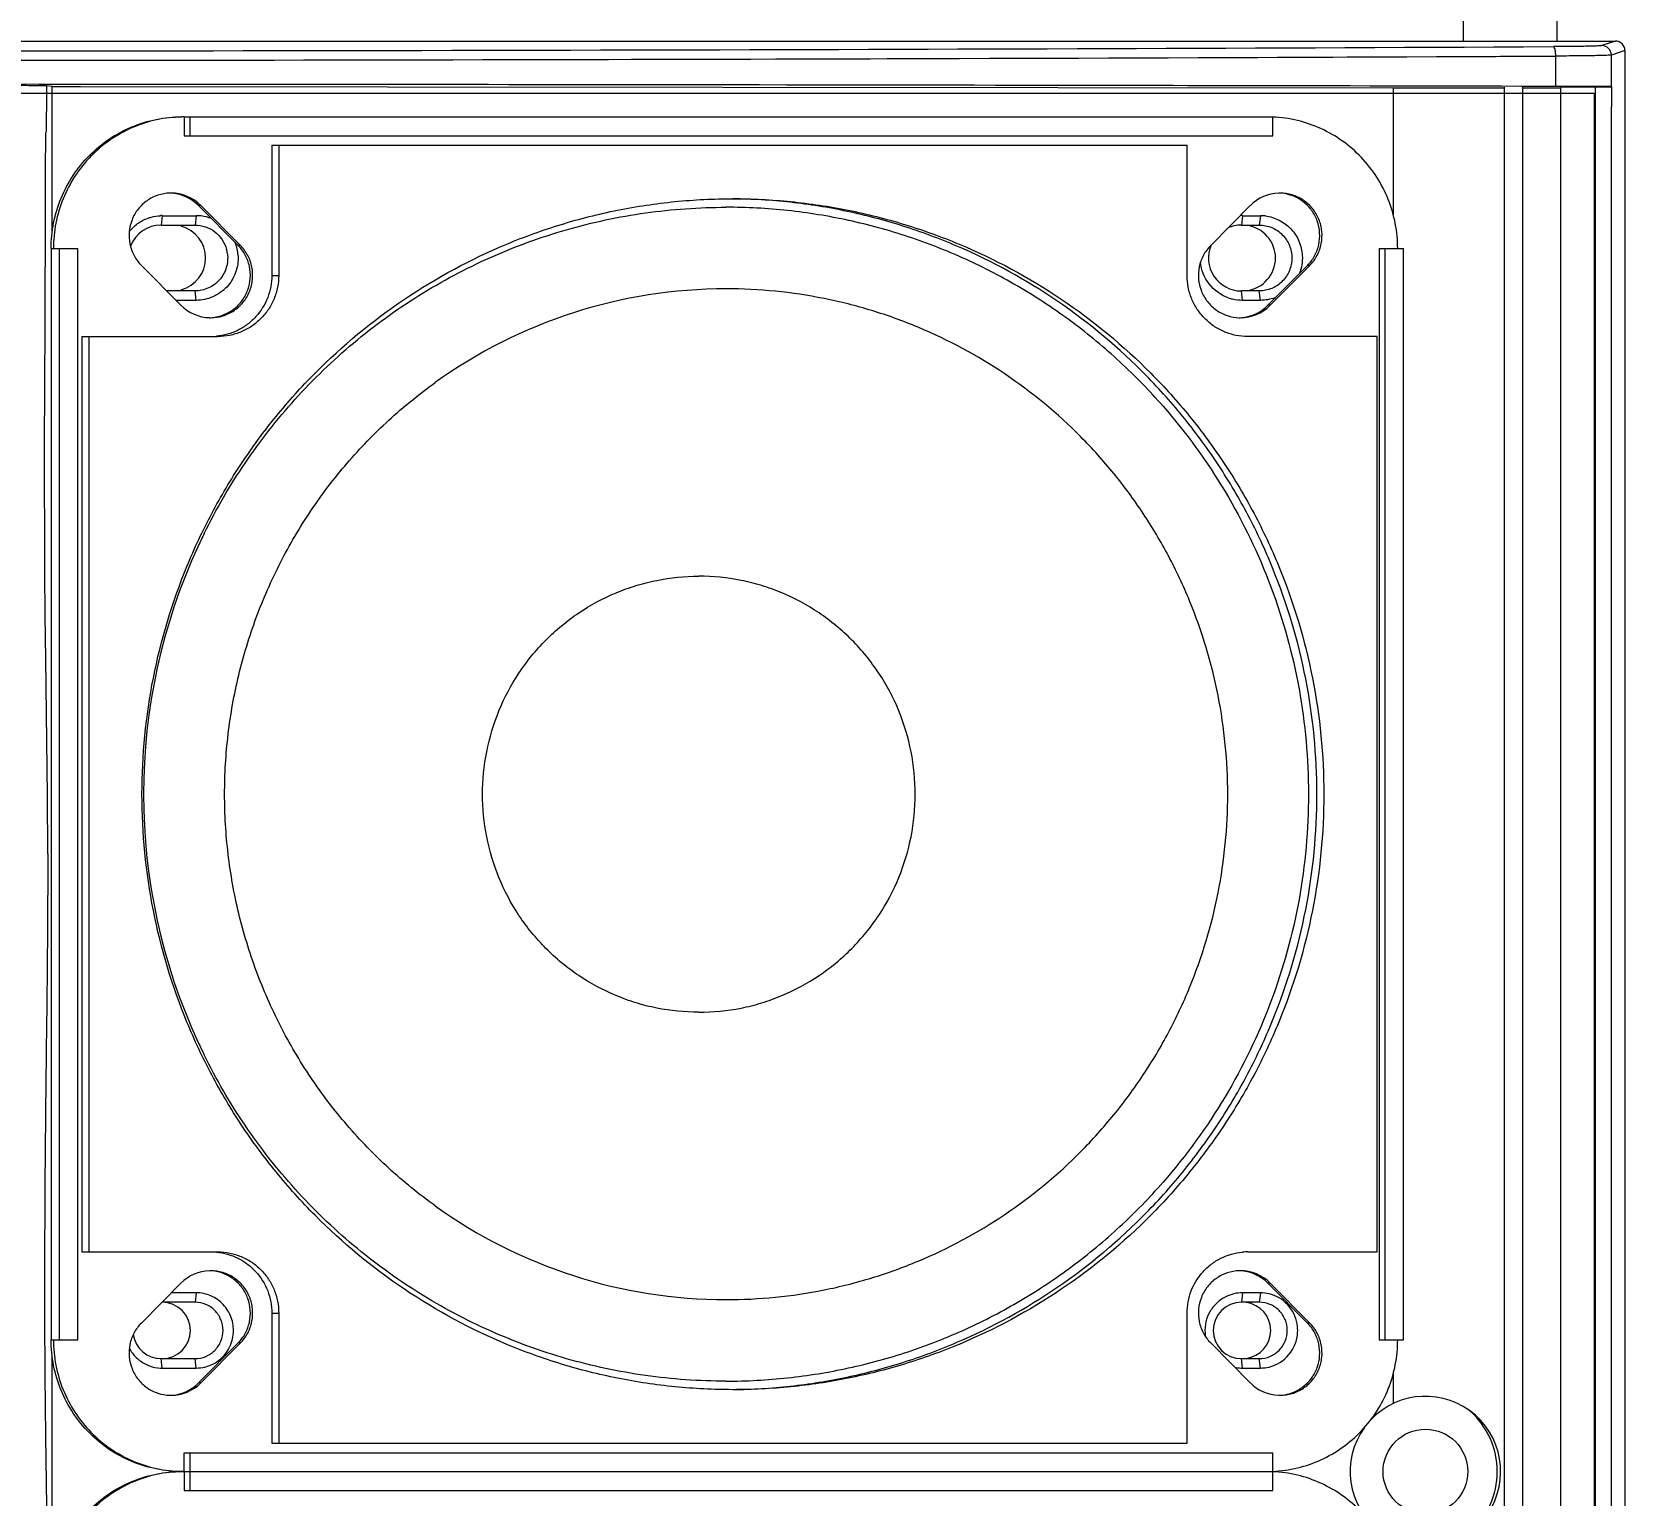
# Model space of a CAD drawing. Header units: millimetres. Extents: x 0 to 1188, y 0 to 840.
# Drawn here: x 381.3 to 466.2, y 675.2 to 753 of the extents above; entities that cross this region are included whole.
import ezdxf

# ---------------------------------------------------------------- set-up
doc = ezdxf.new("R2010")
doc.units = ezdxf.units.MM
doc.layers.get('0').update_dxf_attribs({"lineweight": 13})
doc.layers.add('标注', color=251, linetype='Continuous', lineweight=9)
doc.styles.get("Standard").update_dxf_attribs({"font": 'arial.ttf'})
doc.dimstyles.new('STANDARD 4', dxfattribs={"dimscale": 4, "dimtxt": 2.5, "dimasz": 1.5, "dimexe": 0.5, "dimexo": 0.5, "dimgap": 0.5, "dimtad": 1, "dimtoh": 1, "dimdec": 1, "dimzin": 12, "dimdsep": 46, "dimtxsty": 'Standard', "dimcen": 0, "dimclrd": 256, "dimclre": 256, "dimclrt": 256, "dimadec": 0, "dimazin": 0, "dimtp": 0.01, "dimtm": 0.01, "dimtfac": 1, "dimtdec": 1, "dimtofl": 0, "dimtmove": 0, "dimatfit": 3, "dimfxl": 1, "dimtolj": 1, "dimtzin": 4, "dimlwd": -1, "dimlwe": -1, "dimarcsym": 0})

# ---------------------------------------------------------------- blocks, each defined once
blk = doc.blocks.new('*D10')
at = {"layer": 'Defpoints', "color": 0, "transparency": 16777216}
for p in [(462.397, 762.99), (489.359, 762.99), (466.003, 445.991)]:
    blk.add_point(p, dxfattribs=at)
at = {"layer": '标注', "transparency": 16777216}
for p, q in [((464.397, 762.99), (491.359, 762.99)), ((489.359, 451.991), (489.359, 756.99)), ((468.003, 445.991), (491.359, 445.991))]:
    blk.add_line(p, q, dxfattribs=at)
for points in [[(488.359, 756.99), (490.359, 756.99), (489.359, 762.99)], [(488.359, 451.991), (490.359, 451.991), (489.359, 445.991)]]:
    blk.add_solid(points, dxfattribs=at)
at = {"layer": '标注', "transparency": 16777216, "insert": (482.25, 604.491), "char_height": 10, "attachment_point": 5, "rotation": 90}
blk.add_mtext('\\A1;317', dxfattribs=at)
blk = doc.blocks.new('*D12')
at = {"layer": 'Defpoints', "color": 0, "transparency": 16777216}
for p in [(466.003, 774.161), (255.79, 752.021), (466.003, 752.021)]:
    blk.add_point(p, dxfattribs=at)
at = {"layer": '标注', "transparency": 16777216}
for p, q in [((255.79, 754.021), (255.79, 776.161)), ((466.003, 754.021), (466.003, 776.161)), ((261.79, 774.161), (460.003, 774.161))]:
    blk.add_line(p, q, dxfattribs=at)
for points in [[(261.79, 775.161), (261.79, 773.161), (255.79, 774.161)], [(460.003, 775.161), (460.003, 773.161), (466.003, 774.161)]]:
    blk.add_solid(points, dxfattribs=at)
at = {"layer": '标注', "transparency": 16777216, "insert": (360.897, 781.267), "char_height": 10, "attachment_point": 5}
blk.add_mtext('\\A1;210', dxfattribs=at)

msp = doc.modelspace()

# ---------------------------------------------------------------- hatches: boundary and pattern name
at = {"layer": '标注'}
h = msp.add_hatch(dxfattribs=at)
h.set_pattern_fill('HONEY', color=256, scale=2)
h.set_pattern_definition([(0, (746.0086, -81.2757), (9.525, 5.49926), [6.35, -12.7]), (120, (746.0086, -81.2757), (-9.525, 5.49926), [6.35, -12.7]), (60, (746.0086, -81.2757), (2e-08, 10.998523), [-12.7, 6.35])])
edge = h.paths.add_edge_path()
edge.add_spline(control_points=[(464.375, 589.399), (452.446, 604.103), (423.667, 631.724), (349.112, 640.447), (299.168, 693.732), (279.589, 735.326), (273.557, 749.741)], knot_values=[29.485286, 29.485286, 29.485286, 29.485286, 84.993062, 150.670041, 241.548536, 288.497234, 288.497234, 288.497234, 288.497234], degree=3, periodic=0)
edge.add_line((273.557, 749.741), (257.419, 749.741))
edge.add_line((257.419, 749.741), (257.419, 459.241))
edge.add_line((257.419, 459.241), (333.507, 459.241))
edge.add_line((333.507, 459.241), (340.536, 471.239))
edge.add_line((340.536, 471.239), (351.319, 471.239))
edge.add_line((351.319, 471.239), (357.319, 460.847))
edge.add_line((357.319, 460.847), (364.474, 460.847))
edge.add_line((364.474, 460.847), (370.474, 471.239))
edge.add_line((370.474, 471.239), (381.257, 471.239))
edge.add_line((381.257, 471.239), (388.286, 459.241))
edge.add_line((388.286, 459.241), (464.375, 459.241))
edge.add_line((464.375, 459.241), (464.375, 589.399))

# ---------------------------------------------------------------- linework, layer by layer
for p, q in [((457.397, 762.99), (457.397, 752.521)), ((462.397, 752.521), (462.397, 762.99)), ((256.291, 752.521), (465.503, 752.521)), ((256.291, 752.521), (465.503, 752.521)), ((272.403, 752.521), (465.503, 752.521)), ((465.503, 752.521), (464.78, 752.28)), ((465.503, 752.521), (464.78, 752.28)), ((465.503, 752.521), (464.78, 752.28)), ((462.33, 750.109), (462.33, 751.724)), ((462.33, 750.109), (462.33, 751.724)), ((462.33, 750.109), (462.33, 751.724)), ((466.003, 752.021), (465.28, 751.78)), ((466.003, 752.021), (465.28, 751.78)), ((466.003, 752.021), (465.28, 751.78)), ((465.28, 750.077), (465.28, 751.78)), ((465.28, 750.102), (465.28, 751.78)), ((465.28, 750.077), (465.28, 751.78)), ((466.003, 752.021), (466.003, 456.961)), ((466.003, 752.021), (466.003, 456.961)), ((466.003, 752.021), (466.003, 587.37)), ((464.374, 749.741), (257.419, 749.741)), ((382.397, 750.114), (382.097, 750.15)), ((382.397, 750.114), (382.097, 750.15)), ((382.397, 750.114), (383.897, 750.112)), ((382.397, 742.408), (382.397, 750.114)), ((382.397, 750.114), (453.685, 750.037)), ((453.685, 750.037), (453.685, 743.302)), ((453.685, 750.037), (459.575, 750.037)), ((459.575, 750.064), (459.575, 595.115)), ((460.575, 593.958), (460.575, 750.064)), ((462.575, 750.02), (460.575, 750.02)), ((464.44, 750.078), (462.575, 750.061)), ((462.575, 750.061), (462.575, 591.59)), ((464.44, 458.905), (464.44, 750.104)), ((464.44, 458.905), (464.44, 750.078)), ((464.44, 589.318), (464.44, 750.078)), ((465.28, 750.077), (465.293, 750.075)), ((465.28, 750.077), (465.293, 750.075)), ((465.293, 750.102), (465.293, 749.22)), ((465.293, 750.075), (465.293, 749.22)), ((465.293, 750.075), (465.293, 749.22)), ((465.293, 749.22), (465.293, 749.02)), ((465.293, 749.22), (465.293, 749.02)), ((465.293, 749.22), (465.293, 749.02)), ((465.293, 459.762), (465.293, 749.02)), ((465.293, 459.762), (465.293, 749.02)), ((465.293, 588.26), (465.293, 749.02)), ((389.406, 748.491), (389.406, 747.491)), ((389.406, 748.491), (447.279, 748.491)), ((389.711, 748.491), (389.711, 747.491)), ((447.279, 747.491), (447.279, 748.491)), ((382.043, 745.494), (382.064, 747.658)), ((389.406, 747.491), (447.279, 747.491)), ((394.069, 746.991), (394.069, 740.068)), ((394.069, 746.991), (442.726, 746.991)), ((394.434, 746.991), (394.434, 740.068)), ((442.726, 740.068), (442.726, 746.991)), ((392.276, 741.659), (390.17, 743.781)), ((390.292, 743.781), (390.17, 743.781)), ((392.398, 741.659), (390.292, 743.781)), ((446.088, 743.781), (443.983, 741.659)), ((388.247, 743.241), (388.186, 742.741)), ((388.247, 743.241), (390.047, 743.241)), ((390.047, 743.241), (389.986, 742.741)), ((445.675, 743.241), (445.614, 742.741)), ((445.675, 743.241), (446.622, 743.241)), ((446.622, 743.241), (446.561, 742.741)), ((388.186, 742.741), (389.986, 742.741)), ((445.614, 742.741), (446.561, 742.741)), ((382.337, 741.491), (382.337, 683.491)), ((382.337, 741.491), (383.756, 741.491)), ((382.763, 741.491), (382.763, 683.491)), ((383.756, 683.491), (383.756, 741.491)), ((392.398, 741.659), (392.276, 741.659)), ((452.929, 741.491), (452.929, 683.491)), ((452.929, 741.491), (454.226, 741.491)), ((453.234, 741.491), (453.234, 683.491)), ((454.226, 683.491), (454.226, 741.491)), ((387.134, 740.599), (389.239, 738.477)), ((447.019, 738.477), (449.124, 740.599)), ((447.141, 738.477), (449.246, 740.599)), ((449.246, 740.599), (449.124, 740.599)), ((394.069, 740.068), (394.434, 740.068)), ((389.986, 739.241), (388.481, 739.241)), ((390.047, 738.741), (388.978, 738.741)), ((390.047, 738.741), (389.986, 739.241)), ((445.675, 738.741), (445.614, 739.241)), ((446.561, 739.241), (445.614, 739.241)), ((446.622, 738.741), (445.675, 738.741)), ((446.622, 738.741), (446.561, 739.241)), ((447.141, 738.477), (447.019, 738.477)), ((381.993, 730.99), (382.015, 737.466)), ((383.972, 736.818), (383.972, 688.164)), ((383.972, 736.818), (391.208, 736.818)), ((384.337, 736.818), (384.337, 688.164)), ((452.823, 736.818), (445.952, 736.818)), ((452.823, 688.164), (452.823, 736.818)), ((382.141, 712.416), (382.051, 719.663)), ((382.166, 709.322), (382.141, 712.416)), ((383.972, 688.164), (391.208, 688.164)), ((445.952, 688.164), (452.823, 688.164)), ((389.239, 686.505), (387.134, 684.384)), ((447.141, 686.505), (447.019, 686.505)), ((449.124, 684.384), (447.019, 686.505)), ((449.246, 684.384), (447.141, 686.505)), ((389.986, 685.491), (388.247, 685.491)), ((390.047, 685.991), (388.729, 685.991)), ((390.047, 685.991), (389.986, 685.491)), ((445.675, 685.991), (445.614, 685.491)), ((446.561, 685.491), (445.614, 685.491)), ((446.622, 685.991), (445.675, 685.991)), ((446.622, 685.991), (446.561, 685.491)), ((394.069, 684.914), (394.069, 677.991)), ((394.069, 684.914), (394.434, 684.914)), ((394.434, 684.914), (394.434, 677.991)), ((442.726, 677.991), (442.726, 684.914)), ((449.246, 684.384), (449.124, 684.384)), ((382.337, 683.491), (383.756, 683.491)), ((452.929, 683.491), (454.226, 683.491)), ((390.17, 681.202), (392.276, 683.323)), ((390.292, 681.202), (392.398, 683.323)), ((392.398, 683.323), (392.276, 683.323)), ((443.983, 683.323), (446.088, 681.202)), ((382.397, 638.087), (382.397, 682.575)), ((388.247, 681.991), (388.186, 682.491)), ((388.186, 682.491), (389.986, 682.491)), ((388.247, 681.991), (390.047, 681.991)), ((390.047, 681.991), (389.986, 682.491)), ((445.614, 682.491), (446.561, 682.491)), ((445.675, 681.991), (445.614, 682.491)), ((445.675, 681.991), (446.622, 681.991)), ((446.622, 681.991), (446.561, 682.491)), ((390.292, 681.202), (390.17, 681.202)), ((453.685, 681.68), (453.685, 680.107)), ((382.12, 673.362), (382.054, 678.389)), ((394.069, 677.991), (442.726, 677.991)), ((389.406, 676.491), (389.406, 677.491)), ((389.406, 677.491), (447.279, 677.491)), ((389.711, 677.491), (389.711, 676.491)), ((447.279, 676.491), (447.279, 677.491)), ((389.406, 676.491), (447.279, 676.491)), ((389.406, 676.491), (389.406, 675.491)), ((389.406, 676.491), (447.279, 676.491)), ((389.711, 676.491), (389.711, 675.491)), ((447.279, 675.491), (447.279, 676.491)), ((389.406, 675.491), (447.279, 675.491))]:
    msp.add_line(p, q)
for points in [[(382.015, 737.466), (382.032, 743.557), (382.043, 745.494)], [(382.051, 719.663), (382.026, 721.995), (382.007, 724.294), (381.996, 726.561), (381.991, 728.792), (381.993, 730.99)], [(382.054, 678.389), (382.018, 681.573), (381.998, 684.744), (381.995, 687.859), (382.012, 690.841), (382.025, 692.234)]]:
    msp.add_lwpolyline(points)
msp.add_circle((455.397, 676.491), 2.25)
for centre, radius, start, end in [((464.78, 751.78), 0.5, 0.01051, 89.91964), ((464.78, 751.78), 0.5, 0.01051, 89.91964), ((464.78, 751.78), 0.5, 0.01051, 89.91964), ((360.897, 22650.955), 21899.466, 269.7346189, 270.2653811), ((360.897, 22650.955), 21899.466, 269.7346189, 270.2653811), ((360.897, 22595.122), 21843.133, 269.7342769, 270.2657231), ((360.897, 22595.122), 21843.133, 269.7342769, 270.2657231), ((360.897, 22650.955), 21899.466, 269.7693944, 270.2653811), ((1589.584, 737.35), 1207.555, 179.392628, 179.509596), ((389.406, 741.629), 6.862, 90.00026, 91.0171), ((388.713, 742.233), 2.207, 89.99825, 91.58191), ((388.712, 742.215), 2.225, 44.73216, 89.96392), ((388.589, 742.214), 2.226, 44.73957, 84.94625), ((447.669, 742.215), 2.225, 91.61122, 135.26531), ((447.667, 742.233), 2.207, 90.00272, 91.58618), ((388.209, 741.375), 1.867, 88.84208, 91.59196), ((390.046, 741.033), 2.208, 83.09277, 89.98141), ((390.043, 741.006), 2.236, 68.43906, 83.10022), ((445.637, 741.375), 1.867, 88.84208, 91.59196), ((446.621, 741.033), 2.208, 83.09277, 89.98141), ((388.186, 740.991), 1.75, 90, 159.07487), ((445.614, 740.991), 1.75, 90, 113.97888), ((389.949, 740.989), 1.773, 7.46876, 14.86799), ((390.003, 740.989), 2.277, 3.38495, 21.33129), ((445.614, 740.991), 1.75, 156.66423, 270), ((418.233, 712.827), 26.527, 90.02016, 125.69453), ((445.688, 740.994), 2.257, 249.77647, 256.31099), ((446.629, 740.943), 2.2, 290.11141, 291.61642), ((390.82, 740.044), 2.225, 224.73469, 268.38878), ((445.56, 740.043), 2.225, 270.03608, 315.26784), ((445.438, 740.044), 2.226, 275.05375, 315.26043), ((390.819, 740.025), 2.207, 268.41382, 269.99728), ((445.562, 740.025), 2.207, 268.41809, 270.00175), ((418.543, 712.535), 31.284, 153.79186, 155.14698), ((418.659, 712.491), 31.408, 155.16434, 204.83566), ((418.543, 712.448), 31.284, 204.85302, 206.20814), ((418.233, 712.155), 26.527, 234.30547, 269.97984), ((445.952, 684.97), 3.194, 90.00768, 95.12026), ((390.82, 684.939), 2.225, 91.61122, 135.26531), ((390.819, 684.957), 2.207, 90.00272, 91.58618), ((445.562, 684.957), 2.207, 89.99825, 91.58191), ((445.56, 684.939), 2.225, 44.73216, 89.96392), ((445.438, 684.938), 2.226, 44.73957, 84.94625), ((445.614, 683.991), 1.5, 90, 270), ((446.62, 684.009), 1.982, 76.46616, 89.94278), ((446.583, 683.991), 2.024, 356.68567, 9.88222), ((388.186, 683.991), 1.5, 188.38734, 270), ((445.688, 683.991), 2.013, 183.56486, 189.17678), ((390.042, 683.976), 1.986, 283.59389, 330.27321), ((388.216, 683.656), 1.665, 268.07638, 271.08287), ((390.045, 683.973), 1.982, 270.05728, 283.53239), ((445.644, 683.656), 1.665, 268.07638, 271.08287), ((446.62, 683.973), 1.982, 270.05728, 283.53239), ((388.712, 682.768), 2.225, 270.03608, 315.26784), ((388.589, 682.768), 2.226, 275.05375, 315.26043), ((447.669, 682.768), 2.225, 224.73469, 268.38878), ((388.713, 682.749), 2.207, 268.41809, 270.00175), ((447.667, 682.75), 2.207, 268.41382, 269.99728), ((455.397, 676.491), 4, 144.03264, 136.54623), ((454.91, 676.488), 4.308, 359.96372, 48.60736), ((389.406, 683.354), 6.862, 268.9829, 269.99974), ((389.406, 669.629), 6.862, 90.00026, 91.0171), ((454.91, 676.494), 4.308, 311.38492, 359.88186)]:
    msp.add_arc(centre, radius, start, end)
for centre, major_axis, ratio, start_param, end_param in [((465.502, 752.02), (0.475, 0.158), 0.998478, -0.32105, 1.248833), ((465.502, 752.02), (0.475, 0.158), 0.998478, -0.32105, 1.248833), ((465.502, 752.02), (0.475, 0.158), 0.998478, -0.32105, 1.248833), ((360.897, 746.836), (388.5, 0), 0.008727, 1.298735, 1.842858), ((360.897, 746.836), (388.5, 0), 0.008727, 7.589832, 8.118132), ((360.897, 746.836), (388.5, 0), 0.008727, 1.306646, 1.797987), ((461.285, 750.075), (4, 0), 0.008727, 0.05236, 1.306646), ((461.285, 750.075), (4, 0), 0.008727, 0.05236, 1.306646), ((464.794, 750.075), (0.5, 0), 0.008727, 0.05236, 2.356194), ((464.794, 750.075), (0.5, 0), 0.008727, 0.05236, 2.356194), ((388.787, 740.991), (1.763, 0), 0.992546, -1.304831, 1.304831), ((445.662, 740.991), (1.763, 0), 0.992546, 4.847543, 7.718827), ((388.234, 683.991), (-1.511, 0), 0.992546, 7.853982, 10.995574), ((445.662, 683.991), (-1.511, 0), 0.992546, 7.990705, 10.858851)]:
    msp.add_ellipse(centre, major_axis=major_axis, ratio=ratio, start_param=start_param, end_param=end_param)
for points, knots in [([(464.78, 752.28), (464.758, 752.272), (464.68, 752.27), (464.527, 752.258), (464.293, 752.252), (463.985, 752.244), (463.612, 752.237), (463.009, 752.229), (462.532, 752.226), (462.199, 752.224)], [0, 0, 0, 0, 0.027978, 0.088319, 0.179675, 0.299762, 0.445615, 0.613697, 1, 1, 1, 1]), ([(464.78, 752.28), (464.758, 752.272), (464.68, 752.27), (464.527, 752.258), (464.293, 752.252), (463.985, 752.244), (463.612, 752.237), (463.009, 752.229), (462.532, 752.226), (462.199, 752.224)], [0, 0, 0, 0, 0.027978, 0.088319, 0.179675, 0.299762, 0.445615, 0.613697, 1, 1, 1, 1]), ([(464.78, 752.28), (464.758, 752.272), (464.68, 752.27), (464.527, 752.258), (464.293, 752.252), (463.985, 752.244), (463.612, 752.237), (463.009, 752.229), (462.532, 752.226), (462.199, 752.224)], [0, 0, 0, 0, 0.027978, 0.088319, 0.179675, 0.299762, 0.445615, 0.613697, 1, 1, 1, 1]), ([(462.33, 751.724), (462.329, 751.842), (462.314, 752.003), (462.265, 752.168), (462.22, 752.223), (462.199, 752.224)], [0, 0, 0, 0, 0.661432, 0.880208, 1, 1, 1, 1]), ([(462.33, 751.724), (462.329, 751.842), (462.314, 752.003), (462.265, 752.168), (462.22, 752.223), (462.199, 752.224)], [0, 0, 0, 0, 0.661432, 0.880208, 1, 1, 1, 1]), ([(462.33, 751.724), (462.329, 751.842), (462.314, 752.003), (462.265, 752.168), (462.22, 752.223), (462.199, 752.224)], [0, 0, 0, 0, 0.661432, 0.880208, 1, 1, 1, 1]), ([(465.28, 751.78), (465.253, 751.772), (465.165, 751.77), (464.99, 751.758), (464.722, 751.752), (464.371, 751.744), (463.944, 751.737), (463.255, 751.729), (462.71, 751.726), (462.33, 751.724)], [0, 0, 0, 0, 0.027921, 0.088251, 0.179605, 0.299697, 0.445562, 0.61366, 1, 1, 1, 1]), ([(465.28, 751.78), (465.253, 751.772), (465.165, 751.77), (464.99, 751.758), (464.722, 751.752), (464.371, 751.744), (463.944, 751.737), (463.255, 751.729), (462.71, 751.726), (462.33, 751.724)], [0, 0, 0, 0, 0.027921, 0.088251, 0.179605, 0.299697, 0.445562, 0.61366, 1, 1, 1, 1]), ([(465.28, 751.78), (465.253, 751.772), (465.165, 751.77), (464.99, 751.758), (464.722, 751.752), (464.371, 751.744), (463.944, 751.737), (463.255, 751.729), (462.71, 751.726), (462.33, 751.724)], [0, 0, 0, 0, 0.027921, 0.088251, 0.179605, 0.299697, 0.445562, 0.61366, 1, 1, 1, 1]), ([(273.557, 749.741), (279.588, 735.326), (299.168, 693.732), (349.112, 640.447), (423.667, 631.724), (452.446, 604.103), (464.375, 589.399)], [29.485286, 29.485286, 29.485286, 29.485286, 76.433984, 167.312479, 232.989458, 288.497234, 288.497234, 288.497234, 288.497234]), ([(379.081, 750.175), (379.45, 750.175), (380.136, 750.174), (380.948, 750.17), (381.488, 750.165), (381.776, 750.161), (381.969, 750.156), (382.066, 750.154), (382.097, 750.15)], [0, 0, 0, 0, 0.366688, 0.682678, 0.807531, 0.904146, 0.96908, 1, 1, 1, 1]), ([(379.081, 750.175), (379.45, 750.175), (380.136, 750.174), (380.948, 750.17), (381.488, 750.165), (381.776, 750.161), (381.969, 750.156), (382.066, 750.154), (382.097, 750.15)], [0, 0, 0, 0, 0.366688, 0.682678, 0.807531, 0.904146, 0.96908, 1, 1, 1, 1]), ([(382.337, 741.491), (382.337, 741.949), (382.426, 742.866), (382.824, 744.186), (383.47, 745.404), (384.339, 746.472), (385.399, 747.348), (386.608, 748), (387.919, 748.401), (388.83, 748.491), (389.284, 748.491)], [0, 0, 0, 0, 0.125458, 0.250847, 0.376107, 0.501198, 0.626108, 0.750848, 0.875459, 1, 1, 1, 1]), ([(389.284, 748.49), (388.836, 748.482), (387.936, 748.378), (386.645, 747.963), (385.458, 747.304), (384.419, 746.428), (383.567, 745.365), (382.935, 744.158), (382.546, 742.85), (382.458, 741.943), (382.458, 741.491)], [0, 0, 0, 0, 0.124556, 0.249163, 0.373907, 0.498817, 0.623909, 0.749165, 0.874549, 1, 1, 1, 1]), ([(453.922, 741.491), (453.922, 741.936), (453.837, 742.827), (453.461, 744.114), (452.85, 745.306), (452.025, 746.36), (451.016, 747.237), (449.861, 747.905), (448.601, 748.341), (447.72, 748.465), (447.278, 748.484)], [0, 0, 0, 0, 0.12544, 0.250818, 0.37607, 0.501163, 0.626077, 0.750826, 0.87543, 1, 1, 1, 1]), ([(388.652, 744.439), (388.436, 744.433), (388.003, 744.357), (387.416, 744.06), (386.937, 743.606), (386.609, 743.034), (386.457, 742.39), (386.495, 741.729), (386.719, 741.108), (386.981, 740.753), (387.134, 740.599)], [0, 0, 0, 0, 0.124453, 0.249065, 0.37393, 0.499055, 0.624364, 0.749724, 0.874965, 1, 1, 1, 1]), ([(418.58, 680.842), (417.553, 680.842), (415.496, 680.944), (412.442, 681.4), (409.446, 682.157), (405.572, 683.553), (401.012, 686.008), (397.019, 689.312), (394.258, 692.382), (392.418, 694.881), (390.831, 697.549), (389.072, 701.296), (387.571, 706.279), (386.965, 712.491), (387.571, 718.703), (389.072, 723.686), (390.831, 727.433), (392.418, 730.102), (394.258, 732.601), (397.019, 735.67), (401.012, 738.974), (405.572, 741.429), (409.446, 742.826), (412.442, 743.582), (415.496, 744.038), (417.553, 744.14), (418.58, 744.14)], [0, 0, 0, 0, 0.031147, 0.062311, 0.093475, 0.124653, 0.186985, 0.249402, 0.280683, 0.311985, 0.343309, 0.374652, 0.437309, 0.5, 0.562691, 0.625348, 0.656691, 0.688015, 0.719317, 0.750598, 0.813015, 0.875347, 0.906525, 0.937689, 0.968853, 1, 1, 1, 1]), ([(418.58, 744.14), (419.608, 744.14), (421.664, 744.038), (424.719, 743.582), (427.714, 742.826), (431.588, 741.429), (436.149, 738.974), (440.141, 735.67), (442.902, 732.601), (444.742, 730.102), (446.329, 727.433), (448.088, 723.686), (449.589, 718.703), (450.195, 712.491), (449.589, 706.279), (448.088, 701.296), (446.329, 697.549), (444.742, 694.881), (442.902, 692.382), (440.141, 689.312), (436.149, 686.008), (431.588, 683.553), (427.714, 682.157), (424.719, 681.4), (421.664, 680.944), (419.608, 680.842), (418.58, 680.842)], [0, 0, 0, 0, 0.031147, 0.062311, 0.093475, 0.124653, 0.186985, 0.249402, 0.280683, 0.311985, 0.343309, 0.374652, 0.437309, 0.5, 0.562691, 0.625348, 0.656691, 0.688015, 0.719317, 0.750598, 0.813015, 0.875347, 0.906525, 0.937689, 0.968853, 1, 1, 1, 1]), ([(418.58, 680.844), (419.6, 680.856), (421.64, 680.98), (424.667, 681.466), (427.633, 682.246), (431.466, 683.667), (435.972, 686.14), (439.914, 689.445), (442.638, 692.507), (444.452, 694.996), (446.017, 697.651), (447.751, 701.376), (449.229, 706.325), (449.827, 712.491), (449.229, 718.657), (447.751, 723.606), (446.017, 727.331), (444.452, 729.986), (442.638, 732.475), (439.914, 735.537), (435.972, 738.842), (431.466, 741.315), (427.633, 742.737), (424.667, 743.517), (421.64, 744.002), (419.6, 744.126), (418.58, 744.138)], [0, 0, 0, 0, 0.031151, 0.062312, 0.093475, 0.124654, 0.186988, 0.249406, 0.280687, 0.311989, 0.343313, 0.374655, 0.43731, 0.5, 0.56269, 0.625345, 0.656687, 0.688011, 0.719313, 0.750594, 0.813012, 0.875346, 0.906525, 0.937688, 0.968849, 1, 1, 1, 1]), ([(449.246, 740.599), (449.401, 740.754), (449.6, 741.025), (449.778, 741.429), (449.895, 741.855), (449.922, 742.413), (449.787, 742.955), (449.59, 743.35), (449.337, 743.712), (448.926, 744.087), (448.326, 744.374), (447.886, 744.44), (447.667, 744.44)], [0, 0, 0, 0, 0.12496, 0.187695, 0.250461, 0.375744, 0.50097, 0.563686, 0.626343, 0.751113, 0.875632, 1, 1, 1, 1]), ([(449.124, 740.599), (449.273, 740.749), (449.53, 741.094), (449.755, 741.696), (449.804, 742.339), (449.672, 742.969), (449.371, 743.538), (448.923, 743.999), (448.366, 744.315), (447.949, 744.413), (447.74, 744.431)], [0, 0, 0, 0, 0.125016, 0.250237, 0.375579, 0.500883, 0.62602, 0.750908, 0.875543, 1, 1, 1, 1]), ([(386.486, 742.392), (386.614, 742.554), (386.92, 742.843), (387.292, 743.038), (387.488, 743.109)], [0, 0, 0, 0, 0.498304, 1, 1, 1, 1]), ([(387.488, 743.109), (387.542, 743.129), (387.759, 743.199), (387.987, 743.236), (388.157, 743.241)], [0, 0, 0, 0, 0.25371, 1, 1, 1, 1]), ([(390.475, 726.351), (391.111, 727.642), (392.562, 730.14), (395.232, 733.545), (398.344, 736.547), (401.839, 739.085), (405.649, 741.112), (409.701, 742.589), (413.916, 743.486), (416.783, 743.687), (418.214, 743.687)], [0, 0, 0, 0, 0.125398, 0.250675, 0.375823, 0.500843, 0.625748, 0.750556, 0.875297, 1, 1, 1, 1]), ([(441.447, 733.113), (440.724, 733.94), (439.19, 735.518), (436.652, 737.626), (433.907, 739.451), (430.986, 740.974), (427.921, 742.176), (424.747, 743.045), (421.499, 743.57), (419.309, 743.687), (418.214, 743.687)], [0, 0, 0, 0, 0.125284, 0.25047, 0.37556, 0.500564, 0.625495, 0.750357, 0.875204, 1, 1, 1, 1]), ([(446.887, 743.225), (447.143, 743.194), (447.65, 743.041), (448.282, 742.564), (448.715, 741.9), (448.836, 741.382), (448.851, 741.123)], [0, 0, 0, 0, 0.249383, 0.498969, 0.74926, 1, 1, 1, 1]), ([(389.986, 742.741), (390.358, 742.741), (391.126, 742.484), (391.567, 741.806), (391.663, 741.444)], [0, 0, 0, 0, 0.498952, 1, 1, 1, 1]), ([(446.561, 742.741), (446.787, 742.741), (447.244, 742.65), (447.822, 742.26), (448.208, 741.678), (448.343, 740.991), (448.208, 740.305), (447.822, 739.722), (447.244, 739.333), (446.787, 739.241), (446.561, 739.241)], [0, 0, 0, 0, 0.124567, 0.249388, 0.374568, 0.5, 0.625432, 0.750611, 0.875433, 1, 1, 1, 1]), ([(391.708, 741.22), (391.74, 740.975), (391.699, 740.467), (391.332, 739.803), (390.726, 739.349), (390.23, 739.241), (389.986, 739.241)], [0, 0, 0, 0, 0.250844, 0.501272, 0.750897, 1, 1, 1, 1]), ([(390.819, 737.818), (391.037, 737.818), (391.477, 737.884), (392.078, 738.171), (392.489, 738.546), (392.741, 738.908), (392.938, 739.303), (393.073, 739.845), (393.046, 740.403), (392.929, 740.829), (392.751, 741.233), (392.552, 741.504), (392.398, 741.659)], [0, 0, 0, 0, 0.124368, 0.248887, 0.373657, 0.436314, 0.49903, 0.624256, 0.749539, 0.812305, 0.87504, 1, 1, 1, 1]), ([(390.891, 737.827), (391.1, 737.845), (391.517, 737.943), (392.075, 738.259), (392.522, 738.72), (392.824, 739.289), (392.955, 739.919), (392.906, 740.562), (392.682, 741.164), (392.425, 741.509), (392.276, 741.659)], [0, 0, 0, 0, 0.124457, 0.249092, 0.37398, 0.499117, 0.624421, 0.749763, 0.874984, 1, 1, 1, 1]), ([(443.983, 741.659), (443.83, 741.505), (443.567, 741.15), (443.343, 740.529), (443.305, 739.868), (443.457, 739.224), (443.786, 738.652), (444.265, 738.198), (444.852, 737.901), (445.285, 737.825), (445.501, 737.819)], [0, 0, 0, 0, 0.125035, 0.250276, 0.375636, 0.500945, 0.62607, 0.750935, 0.875547, 1, 1, 1, 1]), ([(392.276, 741.123), (392.293, 740.82), (392.205, 740.201), (391.718, 739.406), (390.958, 738.868), (390.348, 738.741), (390.047, 738.741)], [0, 0, 0, 0, 0.250857, 0.50125, 0.750858, 1, 1, 1, 1]), ([(444.907, 738.876), (444.517, 739.02), (443.801, 739.533), (443.478, 740.353), (443.437, 740.765)], [0, 0, 0, 0, 0.50149, 1, 1, 1, 1]), ([(394.069, 740.068), (394.069, 739.669), (393.92, 738.864), (393.383, 737.996), (392.792, 737.456), (392.281, 737.138), (391.72, 736.921), (391.326, 736.849), (391.128, 736.831)], [0, 0, 0, 0, 0.250272, 0.500046, 0.625236, 0.750236, 0.875122, 1, 1, 1, 1]), ([(394.434, 740.068), (394.434, 739.856), (394.393, 739.43), (394.208, 738.817), (393.908, 738.251), (393.505, 737.756), (393.013, 737.349), (392.451, 737.046), (391.842, 736.86), (391.419, 736.818), (391.208, 736.818)], [0, 0, 0, 0, 0.12542, 0.250865, 0.376101, 0.501198, 0.626113, 0.75083, 0.875497, 1, 1, 1, 1]), ([(445.952, 736.818), (445.741, 736.818), (445.318, 736.86), (444.709, 737.046), (444.148, 737.349), (443.656, 737.756), (443.252, 738.251), (442.952, 738.817), (442.768, 739.43), (442.726, 739.856), (442.726, 740.068)], [0, 0, 0, 0, 0.124503, 0.24917, 0.373887, 0.498802, 0.623899, 0.749135, 0.87458, 1, 1, 1, 1]), ([(418.224, 685.629), (419.096, 685.629), (420.842, 685.715), (423.434, 686.102), (425.977, 686.744), (429.265, 687.93), (433.135, 690.013), (436.524, 692.817), (438.868, 695.423), (440.429, 697.544), (441.776, 699.809), (443.269, 702.989), (444.543, 707.219), (445.058, 712.491), (444.543, 717.764), (443.269, 721.993), (441.776, 725.174), (440.429, 727.439), (438.868, 729.559), (436.524, 732.165), (433.135, 734.969), (429.265, 737.053), (425.977, 738.238), (423.434, 738.88), (420.842, 739.267), (419.096, 739.354), (418.224, 739.354)], [0, 0, 0, 0, 0.031148, 0.062311, 0.093474, 0.124653, 0.186985, 0.249402, 0.280683, 0.311985, 0.343309, 0.374652, 0.437309, 0.5, 0.562691, 0.625348, 0.656691, 0.688015, 0.719317, 0.750598, 0.813015, 0.875347, 0.906526, 0.937689, 0.968852, 1, 1, 1, 1]), ([(402.755, 690.612), (401.894, 691.23), (400.243, 692.57), (398.024, 694.861), (396.089, 697.402), (394.468, 700.155), (393.183, 703.084), (392.251, 706.145), (391.687, 709.295), (391.498, 712.491), (391.687, 715.687), (392.251, 718.838), (393.183, 721.899), (394.468, 724.827), (396.089, 727.581), (398.024, 730.121), (400.243, 732.412), (401.894, 733.753), (402.755, 734.371)], [0, 0, 0, 0, 0.062334, 0.124724, 0.187169, 0.249665, 0.312205, 0.374782, 0.437385, 0.5, 0.562615, 0.625218, 0.687795, 0.750335, 0.812831, 0.875276, 0.937666, 1, 1, 1, 1]), ([(441.447, 733.113), (442.679, 731.705), (444.893, 728.658), (447.34, 723.57), (448.842, 718.122), (449.347, 712.491), (448.842, 706.861), (447.34, 701.412), (444.893, 696.325), (442.679, 693.277), (441.447, 691.869)], [0, 0, 0, 0, 0.124844, 0.249815, 0.374882, 0.5, 0.625118, 0.750185, 0.875157, 1, 1, 1, 1]), ([(416.772, 700.903), (416.021, 700.903), (414.889, 701.015), (413.428, 701.384), (412.009, 701.895), (410.34, 702.794), (408.878, 704.004), (407.867, 705.128), (406.969, 706.347), (406.077, 708.029), (405.419, 710.216), (405.196, 712.491), (405.419, 714.766), (406.077, 716.953), (406.969, 718.635), (407.867, 719.854), (408.878, 720.978), (410.34, 722.188), (412.009, 723.087), (413.428, 723.598), (414.889, 723.967), (416.021, 724.08), (416.772, 724.08)], [0, 0, 0, 0, 0.062254, 0.093429, 0.124614, 0.186966, 0.249401, 0.280691, 0.312004, 0.374614, 0.43729, 0.5, 0.56271, 0.625386, 0.687996, 0.719309, 0.750599, 0.813034, 0.875386, 0.906571, 0.937746, 1, 1, 1, 1]), ([(416.772, 700.903), (417.524, 700.903), (418.656, 701.015), (420.117, 701.384), (421.536, 701.895), (423.205, 702.794), (424.667, 704.004), (425.678, 705.128), (426.576, 706.347), (427.468, 708.029), (428.126, 710.216), (428.349, 712.491), (428.126, 714.766), (427.468, 716.953), (426.576, 718.635), (425.678, 719.854), (424.667, 720.978), (423.205, 722.188), (421.536, 723.087), (420.117, 723.598), (418.656, 723.967), (417.524, 724.08), (416.772, 724.08)], [0, 0, 0, 0, 0.062254, 0.093429, 0.124614, 0.186966, 0.249401, 0.280691, 0.312004, 0.374614, 0.43729, 0.5, 0.56271, 0.625386, 0.687996, 0.719309, 0.750599, 0.813034, 0.875386, 0.906571, 0.937746, 1, 1, 1, 1]), ([(382.027, 692.236), (382.037, 693.658), (382.094, 699.351), (382.177, 705.044), (382.175, 709.314)], [0, 0, 0, 0, 0.249805, 1, 1, 1, 1]), ([(418.214, 681.295), (416.783, 681.295), (413.916, 681.496), (409.701, 682.394), (405.649, 683.87), (401.839, 685.897), (398.344, 688.436), (395.232, 691.437), (392.562, 694.843), (391.111, 697.34), (390.475, 698.632)], [0, 0, 0, 0, 0.124703, 0.249444, 0.374252, 0.499157, 0.624177, 0.749325, 0.874602, 1, 1, 1, 1]), ([(418.214, 681.295), (419.309, 681.295), (421.499, 681.413), (424.747, 681.938), (427.921, 682.806), (430.986, 684.008), (433.907, 685.531), (436.652, 687.357), (439.19, 689.464), (440.724, 691.042), (441.447, 691.869)], [0, 0, 0, 0, 0.124796, 0.249643, 0.374505, 0.499436, 0.62444, 0.74953, 0.874716, 1, 1, 1, 1]), ([(391.128, 688.151), (391.326, 688.134), (391.72, 688.061), (392.281, 687.844), (392.792, 687.527), (393.383, 686.986), (393.92, 686.118), (394.069, 685.313), (394.069, 684.914)], [0, 0, 0, 0, 0.124878, 0.249764, 0.374764, 0.499954, 0.749728, 1, 1, 1, 1]), ([(391.208, 688.164), (391.419, 688.164), (391.842, 688.122), (392.451, 687.936), (393.013, 687.633), (393.505, 687.227), (393.908, 686.731), (394.208, 686.165), (394.393, 685.552), (394.434, 685.126), (394.434, 684.914)], [0, 0, 0, 0, 0.124503, 0.24917, 0.373887, 0.498802, 0.623899, 0.749135, 0.87458, 1, 1, 1, 1]), ([(442.726, 684.914), (442.726, 685.313), (442.874, 686.118), (443.411, 686.986), (444.003, 687.527), (444.514, 687.844), (445.074, 688.061), (445.469, 688.134), (445.667, 688.151)], [0, 0, 0, 0, 0.250272, 0.500046, 0.625236, 0.750236, 0.875122, 1, 1, 1, 1]), ([(392.398, 683.323), (392.552, 683.479), (392.751, 683.749), (392.929, 684.153), (393.046, 684.58), (393.073, 685.138), (392.938, 685.68), (392.741, 686.075), (392.489, 686.436), (392.078, 686.812), (391.477, 687.098), (391.037, 687.164), (390.819, 687.164)], [0, 0, 0, 0, 0.12496, 0.187695, 0.250461, 0.375744, 0.50097, 0.563686, 0.626343, 0.751113, 0.875632, 1, 1, 1, 1]), ([(392.276, 683.323), (392.425, 683.473), (392.682, 683.818), (392.906, 684.421), (392.955, 685.063), (392.824, 685.694), (392.522, 686.262), (392.075, 686.723), (391.517, 687.039), (391.1, 687.137), (390.891, 687.155)], [0, 0, 0, 0, 0.125016, 0.250237, 0.375579, 0.500883, 0.62602, 0.750908, 0.875543, 1, 1, 1, 1]), ([(445.501, 687.163), (445.285, 687.157), (444.852, 687.081), (444.265, 686.785), (443.786, 686.331), (443.457, 685.758), (443.305, 685.114), (443.343, 684.454), (443.567, 683.832), (443.83, 683.477), (443.983, 683.323)], [0, 0, 0, 0, 0.124453, 0.249065, 0.37393, 0.499055, 0.624364, 0.749724, 0.874965, 1, 1, 1, 1]), ([(389.986, 682.491), (390.179, 682.491), (390.571, 682.569), (391.066, 682.904), (391.397, 683.403), (391.513, 683.991), (391.397, 684.58), (391.066, 685.079), (390.571, 685.413), (390.179, 685.491), (389.986, 685.491)], [0, 0, 0, 0, 0.124567, 0.249389, 0.374568, 0.5, 0.625432, 0.750612, 0.875433, 1, 1, 1, 1]), ([(392.028, 683.874), (392.044, 684.143), (391.965, 684.694), (391.532, 685.401), (390.857, 685.879), (390.314, 685.991), (390.047, 685.991)], [0, 0, 0, 0, 0.250857, 0.501251, 0.750858, 1, 1, 1, 1]), ([(444.782, 685.78), (444.607, 685.692), (444.281, 685.466), (443.916, 685.001), (443.699, 684.452), (443.667, 684.059), (443.679, 683.866)], [0, 0, 0, 0, 0.251901, 0.501343, 0.750505, 1, 1, 1, 1]), ([(446.561, 682.491), (446.754, 682.491), (447.147, 682.569), (447.641, 682.904), (447.972, 683.403), (448.088, 683.991), (447.972, 684.58), (447.641, 685.079), (447.147, 685.413), (446.754, 685.491), (446.561, 685.491)], [0, 0, 0, 0, 0.124567, 0.249389, 0.374568, 0.5, 0.625432, 0.750612, 0.875433, 1, 1, 1, 1]), ([(448.577, 684.338), (448.511, 684.714), (448.155, 685.441), (447.453, 685.847), (447.084, 685.936)], [0, 0, 0, 0, 0.500971, 1, 1, 1, 1]), ([(387.134, 684.384), (386.981, 684.23), (386.719, 683.875), (386.495, 683.253), (386.457, 682.592), (386.609, 681.949), (386.937, 681.376), (387.416, 680.922), (388.003, 680.626), (388.436, 680.55), (388.652, 680.544)], [0, 0, 0, 0, 0.125035, 0.250276, 0.375636, 0.500945, 0.62607, 0.750935, 0.875547, 1, 1, 1, 1]), ([(447.667, 680.543), (447.886, 680.543), (448.326, 680.608), (448.926, 680.895), (449.337, 681.271), (449.59, 681.632), (449.787, 682.027), (449.922, 682.569), (449.895, 683.127), (449.778, 683.553), (449.6, 683.957), (449.401, 684.228), (449.246, 684.384)], [0, 0, 0, 0, 0.124368, 0.248887, 0.373657, 0.436314, 0.49903, 0.624256, 0.749539, 0.812305, 0.87504, 1, 1, 1, 1]), ([(447.74, 680.551), (447.949, 680.57), (448.366, 680.667), (448.923, 680.984), (449.371, 681.445), (449.672, 682.013), (449.804, 682.643), (449.755, 683.286), (449.53, 683.889), (449.273, 684.234), (449.124, 684.384)], [0, 0, 0, 0, 0.124457, 0.249092, 0.37398, 0.499117, 0.624421, 0.749763, 0.874984, 1, 1, 1, 1]), ([(389.284, 676.491), (388.83, 676.491), (387.919, 676.582), (386.608, 676.983), (385.399, 677.634), (384.339, 678.51), (383.47, 679.578), (382.824, 680.796), (382.426, 682.117), (382.337, 683.034), (382.337, 683.491)], [0, 0, 0, 0, 0.124541, 0.249152, 0.373892, 0.498802, 0.623893, 0.749153, 0.874542, 1, 1, 1, 1]), ([(382.458, 683.491), (382.458, 683.039), (382.546, 682.132), (382.935, 680.825), (383.567, 679.617), (384.419, 678.555), (385.458, 677.678), (386.645, 677.02), (387.936, 676.604), (388.836, 676.5), (389.284, 676.492)], [0, 0, 0, 0, 0.125451, 0.250835, 0.376091, 0.501183, 0.626093, 0.750837, 0.875444, 1, 1, 1, 1]), ([(447.084, 682.046), (447.488, 682.144), (448.255, 682.617), (448.579, 683.457), (448.603, 683.874)], [0, 0, 0, 0, 0.498962, 1, 1, 1, 1]), ([(447.278, 676.498), (447.72, 676.517), (448.601, 676.642), (449.861, 677.077), (451.016, 677.745), (452.025, 678.622), (452.85, 679.676), (453.461, 680.868), (453.837, 682.155), (453.922, 683.047), (453.922, 683.491)], [0, 0, 0, 0, 0.12457, 0.249174, 0.373923, 0.498837, 0.62393, 0.749182, 0.87456, 1, 1, 1, 1]), ([(386.492, 683.032), (386.59, 682.853), (386.843, 682.521), (387.186, 682.284), (387.37, 682.194)], [0, 0, 0, 0, 0.499575, 1, 1, 1, 1]), ([(387.37, 682.194), (387.433, 682.164), (387.684, 682.056), (387.957, 681.999), (388.16, 681.992)], [0, 0, 0, 0, 0.256087, 1, 1, 1, 1]), ([(382.337, 669.491), (382.337, 669.949), (382.426, 670.866), (382.824, 672.186), (383.47, 673.404), (384.339, 674.472), (385.399, 675.348), (386.608, 676), (387.919, 676.401), (388.83, 676.491), (389.284, 676.491)], [0, 0, 0, 0, 0.125458, 0.250847, 0.376107, 0.501198, 0.626108, 0.750848, 0.875459, 1, 1, 1, 1]), ([(389.284, 676.49), (388.836, 676.482), (387.936, 676.378), (386.645, 675.963), (385.458, 675.304), (384.419, 674.428), (383.567, 673.365), (382.935, 672.158), (382.546, 670.85), (382.458, 669.943), (382.458, 669.491)], [0, 0, 0, 0, 0.124556, 0.249163, 0.373907, 0.498817, 0.623909, 0.749165, 0.874549, 1, 1, 1, 1]), ([(453.922, 669.491), (453.922, 669.936), (453.837, 670.827), (453.461, 672.114), (452.85, 673.306), (452.025, 674.36), (451.016, 675.237), (449.861, 675.905), (448.601, 676.341), (447.72, 676.465), (447.278, 676.484)], [0, 0, 0, 0, 0.12544, 0.250818, 0.37607, 0.501163, 0.626077, 0.750826, 0.87543, 1, 1, 1, 1])]:
    msp.add_open_spline(points, degree=3, knots=knots)
for points in [[(448.851, 741.123), (448.87, 740.8), (448.817, 740.466), (448.699, 740.165)], [(445.675, 738.741), (445.5, 738.739), (445.324, 738.76), (445.154, 738.801)], [(447.386, 738.877), (447.143, 738.788), (446.88, 738.741), (446.622, 738.741)], [(445.215, 685.939), (445.065, 685.903), (444.919, 685.849), (444.782, 685.78)], [(445.675, 685.991), (445.521, 685.994), (445.365, 685.975), (445.215, 685.939)], [(391.766, 682.992), (391.918, 683.258), (392.01, 683.568), (392.028, 683.874)], [(445.26, 682.033), (445.368, 682.01), (445.478, 681.996), (445.588, 681.992)]]:
    msp.add_open_spline(points, degree=3)
msp.add_line((464.375, 749.741), (464.375, 459.241), dxfattribs=at)
msp.add_open_spline([(273.557, 749.741), (279.589, 735.326), (299.168, 693.732), (349.112, 640.447), (423.667, 631.724), (452.446, 604.103), (464.375, 589.399)], degree=3, knots=[29.485286, 29.485286, 29.485286, 29.485286, 76.433984, 167.312479, 232.989458, 288.497234, 288.497234, 288.497234, 288.497234], dxfattribs=at)

# ---------------------------------------------------------------- dimensions: what is measured, and where the dimension line sits
dim = msp.add_linear_dim(base=(466.003, 774.161), p1=(255.79, 752.021), p2=(466.003, 752.021), dimstyle='STANDARD 4', override={"dimdec": 0}, dxfattribs=at)
dim.commit()
dim.dimension.update_dxf_attribs({"geometry": '*D12', "text_midpoint": (360.897, 781.267)})
dim = msp.add_linear_dim(base=(489.359, 762.99), p1=(466.003, 445.991), p2=(462.397, 762.99), angle=90, dimstyle='STANDARD 4', override={"dimdec": 0}, dxfattribs=at)
dim.commit()
dim.dimension.update_dxf_attribs({"geometry": '*D10', "text_midpoint": (489.359, 604.491), "dimtype": 160})

doc.saveas('drawing.dxf')
